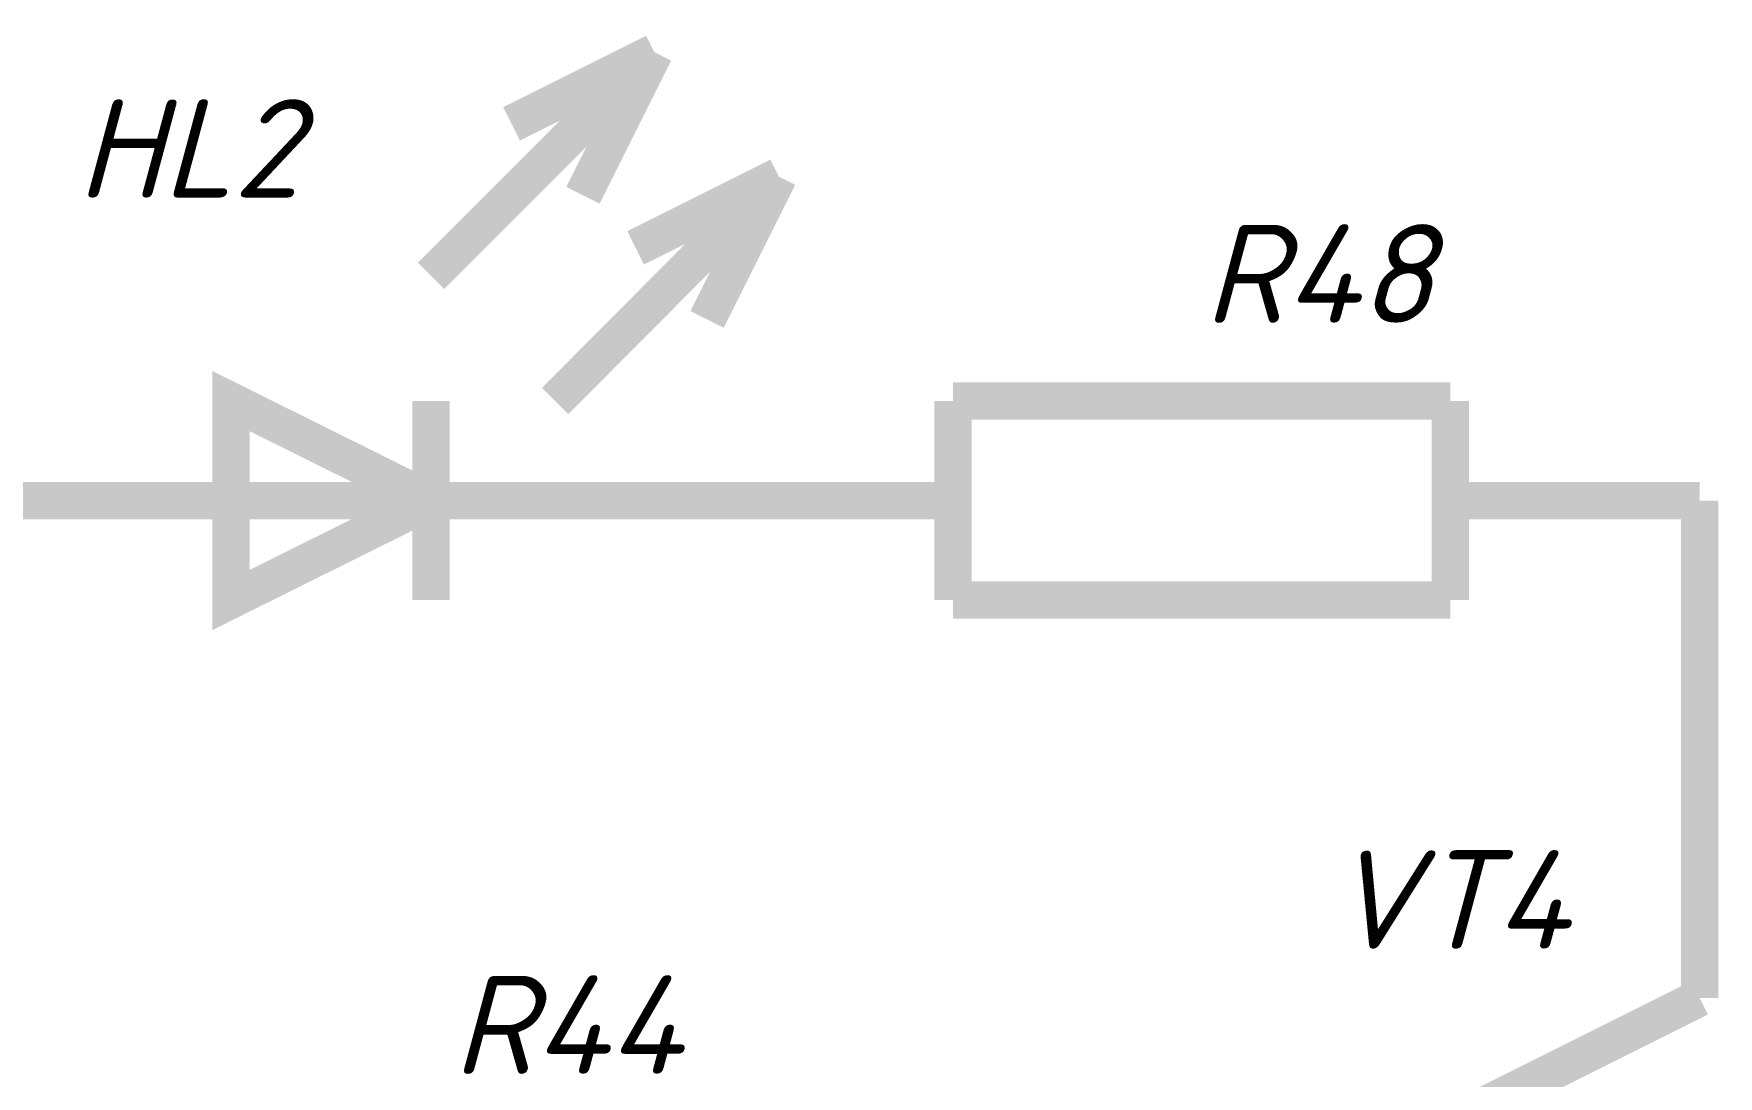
# Model space of a CAD drawing. Header units: inches. Extents: x 0 to 841, y 0 to 594.
# Drawn here: x 424.04 to 457.89, y 448.42 to 469.37 of the extents above; entities that cross this region are included whole.
import ezdxf

# ---------------------------------------------------------------- set-up
doc = ezdxf.new("R2010")
doc.units = ezdxf.units.IN
doc.layers.add('Sheet', color=255, linetype='Continuous')
doc.styles.get("Standard").update_dxf_attribs({"font": 'isocpeui.ttf'})

msp = doc.modelspace()

# ---------------------------------------------------------------- linework, layer by layer
at = {"layer": 'Sheet'}
for points in [[(432.021, 464.5, 0.749, 0.749, 0), (436.512, 468.992, 0.749, 0.749, 0)], [(433.638, 467.555, 0.749, 0.749, 0), (436.512, 468.992, 0.749, 0.749, 0)], [(436.512, 468.992, 0.749, 0.749, 0), (435.075, 466.118, 0.749, 0.749, 0)], [(434.514, 461.985, 0.749, 0.749, 0), (439.005, 466.499, 0.749, 0.749, 0)], [(436.131, 465.062, 0.749, 0.749, 0), (439.005, 466.499, 0.749, 0.749, 0)], [(439.005, 466.499, 0.749, 0.749, 0), (437.568, 463.625, 0.749, 0.749, 0)], [(432.021, 457.987, 0.749, 0.749, 0), (432.021, 461.985, 0.749, 0.749, 0)], [(452.502, 461.985, 0.749, 0.749, 0), (442.509, 461.985, 0.749, 0.749, 0)], [(442.509, 461.985, 0.749, 0.749, 0), (442.509, 457.987, 0.749, 0.749, 0)], [(452.502, 457.987, 0.749, 0.749, 0), (452.502, 461.985, 0.749, 0.749, 0)], [(422.521, 459.986, 0.749, 0.749, 0), (437.501, 459.986, 0.749, 0.749, 0)], [(442.509, 459.986, 0.749, 0.749, 0), (437.501, 459.986, 0.749, 0.749, 0)], [(452.502, 459.986, 0.749, 0.749, 0), (457.51, 459.986, 0.749, 0.749, 0)], [(457.51, 455, 0.749, 0.749, 0), (457.51, 459.986, 0.749, 0.749, 0)], [(427.507, 459.986, 0.3, 0.3, 0), (422.521, 459.986, 0.3, 0.3, 0)], [(432.515, 459.986, 0.3, 0.3, 0), (437.501, 459.986, 0.3, 0.3, 0)], [(442.509, 459.986, 0.3, 0.3, 0), (437.501, 459.986, 0.3, 0.3, 0)], [(452.502, 459.986, 0.3, 0.3, 0), (457.51, 459.986, 0.3, 0.3, 0)], [(442.509, 457.987, 0.749, 0.749, 0), (452.502, 457.987, 0.749, 0.749, 0)], [(457.51, 449.992, 0.749, 0.749, 0), (457.51, 455, 0.749, 0.749, 0)], [(457.51, 449.992, 0.3, 0.3, 0), (457.51, 455, 0.3, 0.3, 0)], [(450.504, 446.488, 0.749, 0.749, 0), (457.51, 449.992, 0.749, 0.749, 0)]]:
    msp.add_lwpolyline(points, format="xyseb", dxfattribs=at)
msp.add_lwpolyline([(432.021, 459.986, 0.749, 0.749, 0), (428.001, 457.987, 0.749, 0.749, 0), (428.001, 461.985, 0.749, 0.749, 0), (432.021, 459.986, 0.749, 0.749, 0)], format="xyseb", close=True, dxfattribs=at)

# ---------------------------------------------------------------- texts
for s, p in [('HL2', (424.902, 466.073)), ('R48', (447.539, 463.557)), ('VT4', (450.054, 450.98)), ('R44', (432.448, 448.465))]:
    msp.add_text(s, height=1.9764, dxfattribs=at).set_placement(p)

doc.saveas('drawing.dxf')
